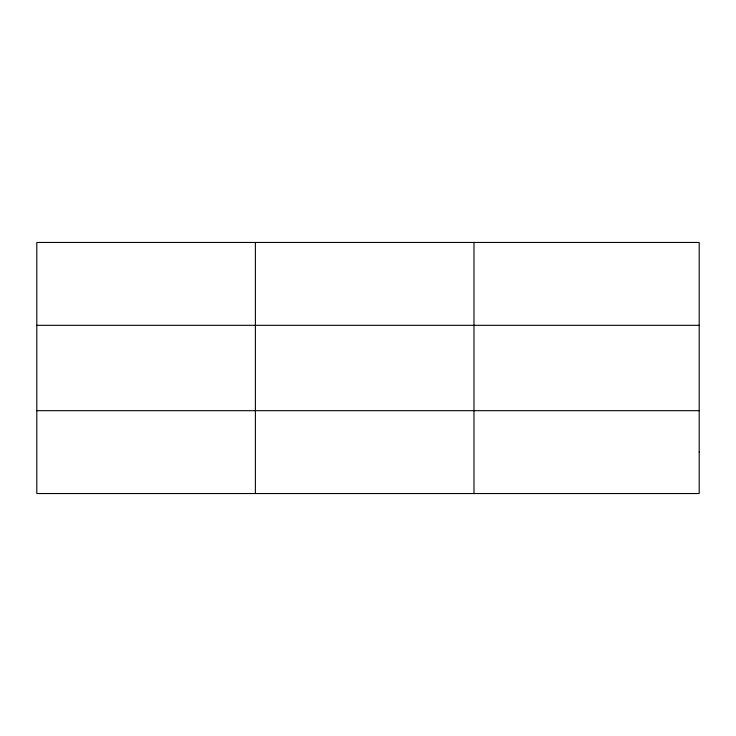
<?xml version="1.0" encoding="UTF-8"?>
<svg xmlns="http://www.w3.org/2000/svg" width="736" height="736" viewBox="0 0 736 736"><rect width="100%" height="100%" fill="white"/><g stroke="black" fill="none" stroke-linecap="round" stroke-linejoin="round"><path stroke-width="1.1" d="M255.392 493.534L255.392 242.466M473.984 493.534L473.984 242.466M36.8 325.321L699.2 325.321M36.8 410.679L699.2 410.679M699.2 452.106L699.2 493.534L36.8 493.534L36.8 242.466L699.2 242.466L699.2 452.106"/></g></svg>
